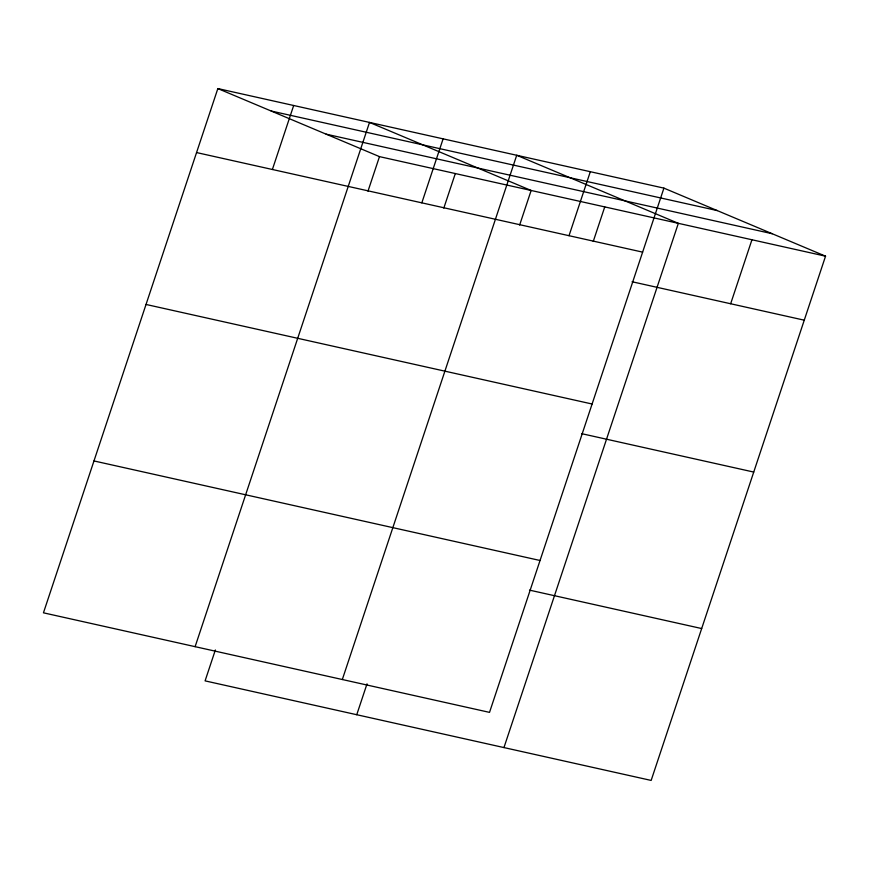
<?xml version="1.0" encoding="UTF-8"?>
<svg xmlns="http://www.w3.org/2000/svg" width="869" height="869" viewBox="0 0 869 869"><rect width="100%" height="100%" fill="white"/><g stroke="black" fill="none" stroke-linecap="round" stroke-linejoin="round"><path stroke-width="1.3" d="M663.916 188.128L217.847 88.573L43.45 612.819L489.519 712.374L663.916 188.128L825.55 256.181L651.153 780.427L205.084 680.872L215.36 649.979M272.388 169.498L293.679 105.497M195.112 646.666L369.51 122.42L531.144 190.474L519.64 225.038M367.978 191.191L379.481 156.626L825.55 256.181M421.823 202.846L443.114 138.844M443.809 208.115L455.313 173.55M342.321 679.525L516.718 155.269L678.341 223.333L503.955 747.579M356.746 714.72L367.022 683.838M569.021 235.695L590.312 171.704M593.245 241.463L604.748 206.898M730.655 303.759L751.946 239.757M271.182 111.026L717.262 210.58M326.136 134.163L772.215 233.728M196.557 152.564L642.625 252.129M632.078 281.752L804.259 320.183M146.025 304.454L592.104 404.009M581.557 433.642L753.738 472.063M93.971 460.939L540.051 560.494M529.503 590.127L701.685 628.548M217.847 88.573L379.481 156.626"/></g></svg>
